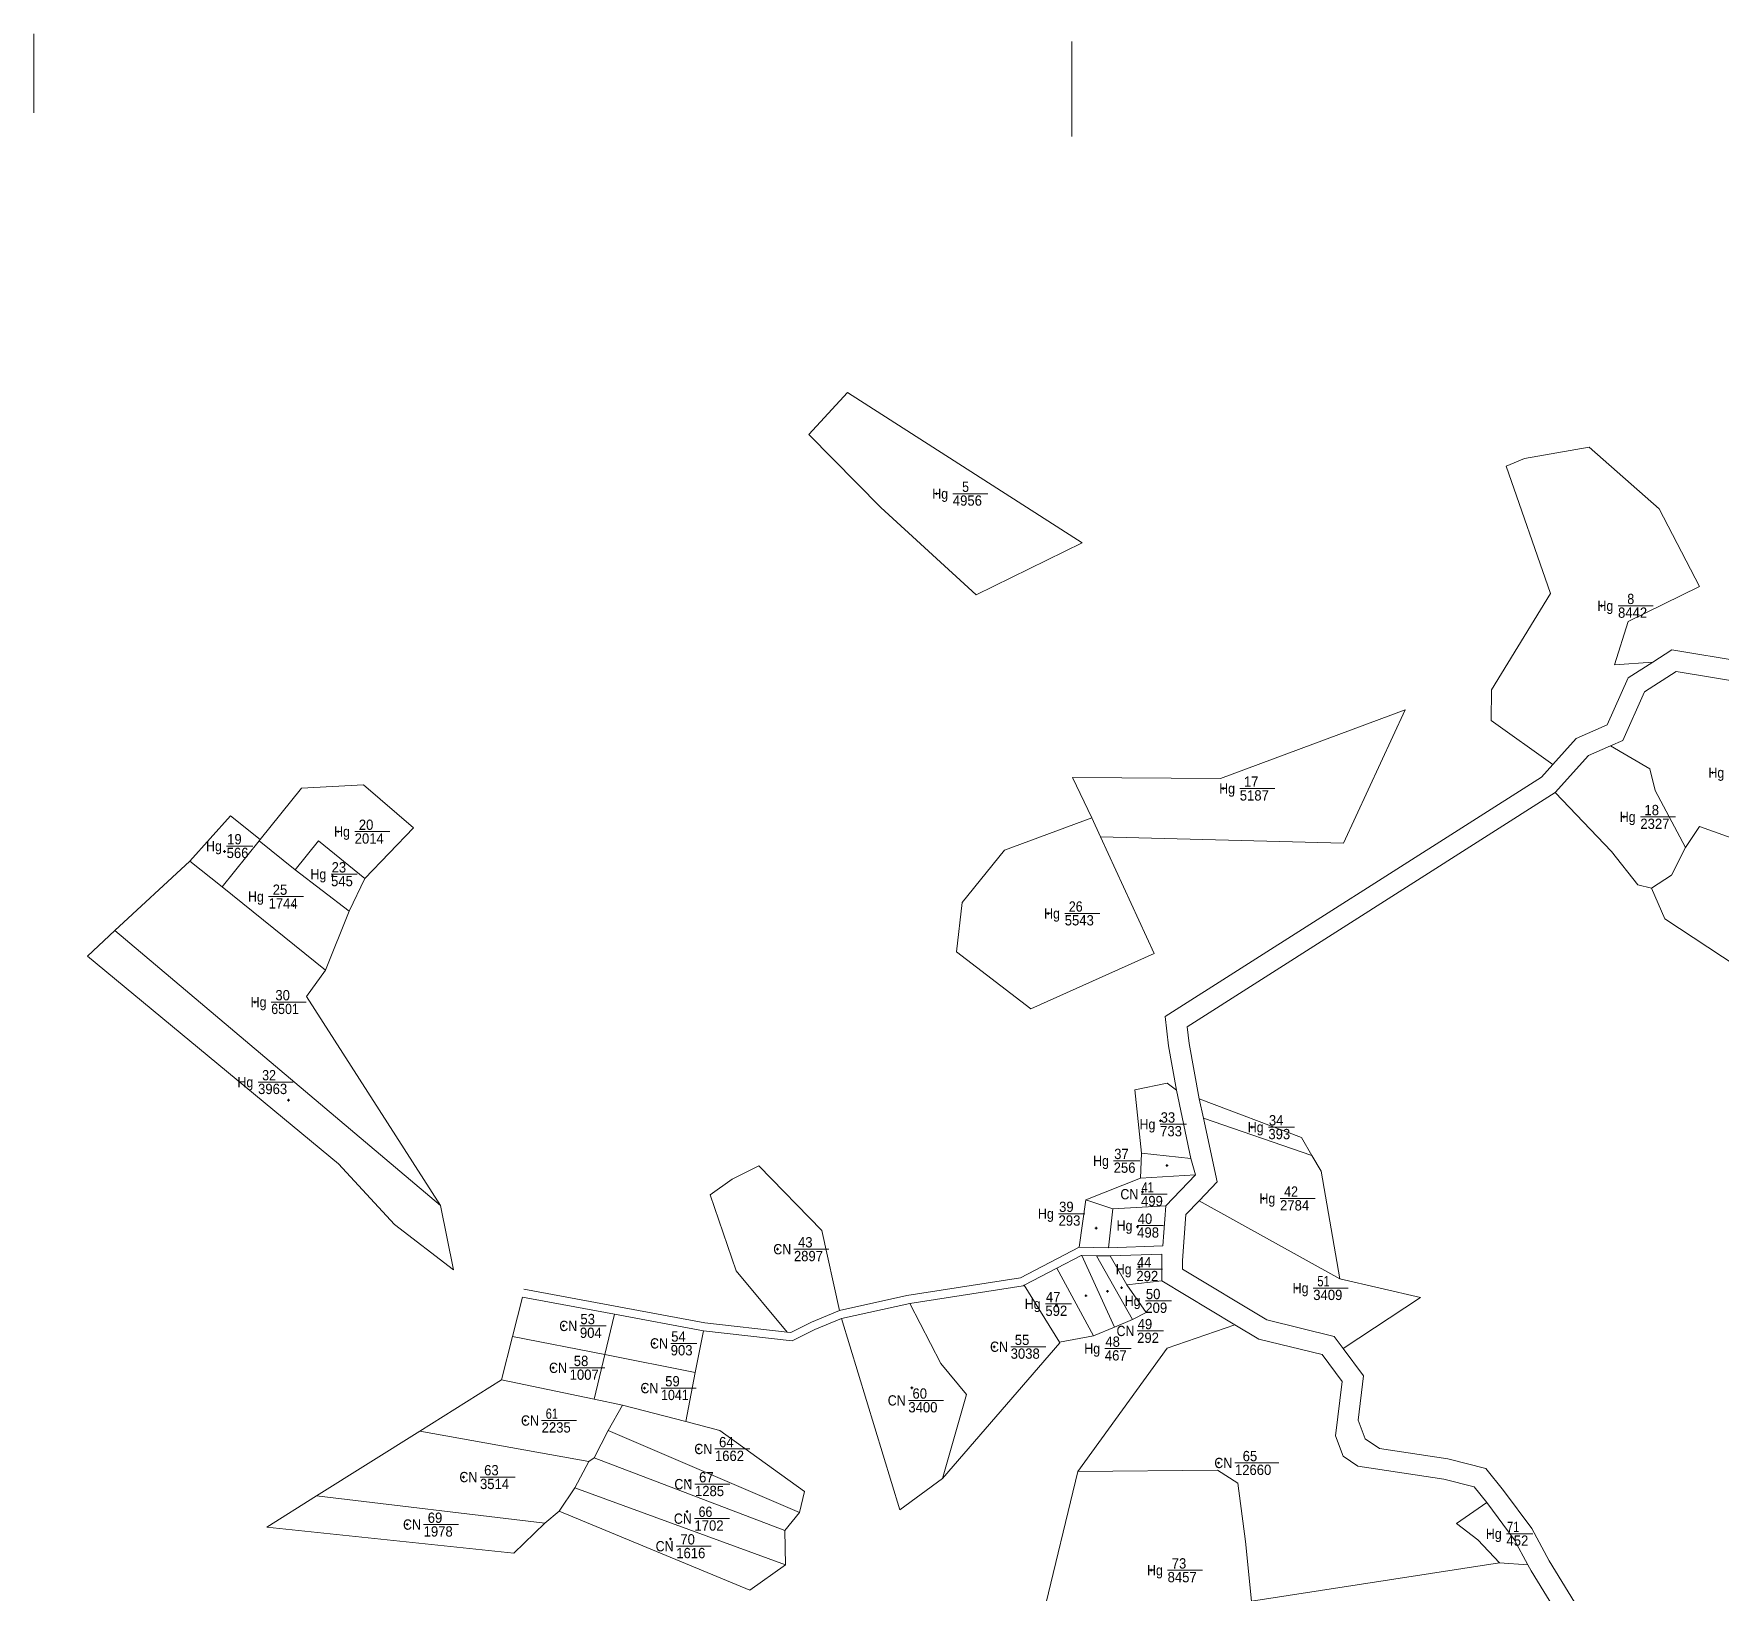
# Model space of a CAD drawing. Header units: metres. Extents: x 9729 to 11156, y 9423 to 10701.
# Drawn here: x 9729 to 10548, y 9944 to 10701 of the extents above; entities that cross this region are included whole.
import ezdxf

# ---------------------------------------------------------------- set-up
doc = ezdxf.new("R2010")
doc.units = ezdxf.units.M
doc.header["$LTSCALE"] = 2
for name, color, linetype, lineweight in [('22', 7, 'Continuous', 13), ('51', 7, 'Continuous', 13), ('62', 7, 'Continuous', 13)]:
    doc.layers.add(name, color=color, linetype=linetype, lineweight=lineweight)

msp = doc.modelspace()

# ---------------------------------------------------------------- hatches: boundary and pattern name
at = {"layer": '51'}
for points in [[(10167.045, 10477.78, 1), (10166.895, 10477.78, 1)], [(10490.045, 10423.33, 1), (10489.895, 10423.33, 1)], [(10543.925, 10342.29, 1), (10543.775, 10342.29, 1)], [(10306.365, 10334.58, 1), (10306.215, 10334.58, 1)], [(10500.875, 10320.79, 1), (10500.725, 10320.79, 1)], [(9876.605, 10313.64, 1), (9876.455, 10313.64, 1)], [(9821.435, 10304.01, 1), (9821.285, 10304.01, 1)], [(9873.885, 10292.09, 1), (9873.735, 10292.09, 1)], [(9854.955, 10277.73, 1), (9854.805, 10277.73, 1)], [(10221.375, 10273.92, 1), (10221.225, 10273.92, 1)], [(9836.085, 10230.87, 1), (9835.935, 10230.87, 1)], [(9852.475, 10183.25, 1), (9852.325, 10183.25, 1)], [(10275.865, 10173.25, 1), (10275.715, 10173.25, 1)], [(10320.255, 10170.1, 1), (10320.105, 10170.1, 1)], [(10279.025, 10151.43, 1), (10278.875, 10151.43, 1)], [(10267.175, 10138.72, 1), (10267.025, 10138.72, 1)], [(10325.935, 10135.48, 1), (10325.785, 10135.48, 1)], [(10244.675, 10121.09, 1), (10244.525, 10121.09, 1)], [(10264.735, 10121.71, 1), (10264.585, 10121.71, 1)], [(10089.865, 10110.85, 1), (10089.715, 10110.85, 1)], [(10265.505, 10102.32, 1), (10265.355, 10102.32, 1)], [(10250.105, 10090.39, 1), (10249.955, 10090.39, 1)], [(10257.005, 10092.15, 1), (10256.855, 10092.15, 1)], [(10342.045, 10091.97, 1), (10341.895, 10091.97, 1)], [(10225.415, 10083.68, 1), (10225.265, 10083.68, 1)], [(10239.685, 10088.27, 1), (10239.535, 10088.27, 1)], [(9985.955, 10073.58, 1), (9985.805, 10073.58, 1)], [(10030.045, 10065.09, 1), (10029.895, 10065.09, 1)], [(10195.125, 10063.46, 1), (10194.975, 10063.46, 1)], [(9980.985, 10053.23, 1), (9980.835, 10053.23, 1)], [(10025.365, 10043.38, 1), (10025.215, 10043.38, 1)], [(10155.085, 10043.53, 1), (10154.935, 10043.53, 1)], [(9967.365, 10027.62, 1), (9967.215, 10027.62, 1)], [(10051.525, 10013.81, 1), (10051.375, 10013.81, 1)], [(9937.455, 10000.16, 1), (9937.305, 10000.16, 1)], [(10304.025, 10007.02, 1), (10303.875, 10007.02, 1)], [(10047.085, 9998.49, 1), (10046.935, 9998.49, 1)], [(10045.975, 9983.48, 1), (10045.825, 9983.48, 1)], [(9910.075, 9977.09, 1), (9909.925, 9977.09, 1)], [(10037.985, 9970.1, 1), (10037.835, 9970.1, 1)], [(10435.875, 9972.63, 1), (10435.725, 9972.63, 1)], [(10271.325, 9954.91, 1), (10271.175, 9954.91, 1)]]:
    msp.add_hatch(color=256, dxfattribs=at).paths.add_polyline_path(points)

# ---------------------------------------------------------------- linework, layer by layer
at = {"layer": '22'}
for p, q in [((9728.68, 10701.17), (9728.68, 10662.73)), ((10232.74, 10697.33), (10232.74, 10651.19)), ((10246.65, 10311.19), (10242.48, 10320.27)), ((9855.65, 10295.08), (9838.14, 10309.17)), ((9804.54, 10299.32), (9768.03, 10265.65)), ((9855.65, 10295.08), (9881.91, 10275.09)), ((9870.39, 10246.31), (9820.11, 10286.78)), ((9881.91, 10275.09), (9889.52, 10290.92)), ((9870.39, 10246.31), (9881.91, 10275.09)), ((9768.03, 10265.65), (9926.2, 10132)), ((10266.57, 10157.54), (10290.61, 10154.97)), ((10239.59, 10134.89), (10236.26, 10111.83)), ((10252.69, 10130.44), (10250.49, 10111.55)), ((10252.69, 10130.44), (10278.38, 10131.87)), ((10294.56, 10134.38), (10362.85, 10096.44)), ((10236.26, 10111.83), (10250.49, 10111.55)), ((10237.67, 10107.81), (10253.42, 10072.97)), ((10244.78, 10107.66), (10237.67, 10107.81)), ((10244.78, 10107.66), (10262.28, 10076.65)), ((10251.38, 10107.59), (10244.78, 10107.66)), ((10209.53, 10093.31), (10225.53, 10101.69)), ((10225.53, 10101.69), (10243.21, 10068.73)), ((10209.53, 10093.31), (10226.69, 10065.68)), ((10311.97, 10074.15), (10276.5, 10095.46)), ((10154.02, 10084.53), (10120.89, 10077.21)), ((10006, 10059.64), (10010.63, 10079.23)), ((9961.19, 10068.49), (9955.87, 10047.44)), ((10006, 10059.64), (9961.19, 10068.49)), ((10006, 10059.64), (10049.91, 10050.97)), ((9916.15, 10022.5), (9955.87, 10047.44)), ((10014.49, 10035.13), (10000.88, 10037.99)), ((10007.58, 10022.77), (10014.49, 10035.13)), ((10014.49, 10035.13), (10045.27, 10027.13)), ((9866.02, 9991.02), (9916.15, 10022.5)), ((9998.23, 10007.8), (9916.15, 10022.5)), ((10235.67, 10002.94), (10218.96, 9933.9)), ((9976.92, 9977.84), (9866.02, 9991.02)), ((9991.39, 9994.91), (9983.86, 9983.62)), ((9983.86, 9983.62), (9976.92, 9977.84)), ((10319.93, 9939.89), (10440.33, 9958.51)), ((10454.2, 9957.48), (10440.33, 9958.51))]:
    msp.add_line(p, q, dxfattribs=at)
for points in [[(10564.79, 10629.91), (10567.07, 10606.24), (10592.28, 10563.54), (10598.96, 10539.69), (10593.37, 10518.59), (10570.56, 10494.95), (10560.79, 10478.19), (10560.68, 10443.13), (10572.21, 10441.9), (10632.42, 10451.11), (10642.21, 10428.3), (10617.8, 10404.42), (10611.08, 10401.36), (10576.61, 10403.79), (10559.23, 10396.13), (10524.11, 10401.98), (10514.82, 10396.01)], [(10514.82, 10396.01), (10496.24, 10394.72), (10502.83, 10415.63), (10537.54, 10432.7), (10517.93, 10470.38), (10483.98, 10500.34), (10452.61, 10494.94), (10443.59, 10491.13), (10465.12, 10429.32), (10436.51, 10382.48), (10436.34, 10367.63), (10466.28, 10346.32)], [(10514.82, 10396.01), (10502.86, 10388.33), (10492.68, 10365.53), (10477.58, 10358.92), (10466.28, 10346.32)], [(10560.52, 10385.78), (10526.26, 10391.47), (10510.77, 10381.52), (10500.23, 10357.9), (10494.36, 10355.33)], [(10242.48, 10320.27), (10233.1, 10339.91), (10304.86, 10339.42), (10394.6, 10372.82), (10364.73, 10308.11), (10246.65, 10311.19)], [(10494.36, 10355.33), (10483.56, 10350.61), (10467.48, 10332.69)], [(10494.36, 10355.33), (10513.4, 10344.16), (10515.94, 10333.6), (10530.78, 10305.94)], [(10283.54, 10188.01), (10279.72, 10209.63), (10278.09, 10223.93), (10460.75, 10340.16), (10466.28, 10346.32)], [(9889.52, 10290.92), (9913.1, 10315.48), (9888.87, 10336.36), (9858.67, 10334.68), (9838.61, 10309.76)], [(10294.65, 10183.81), (10289.65, 10210.76), (10288.72, 10218.86), (10467.48, 10332.69)], [(10467.48, 10332.69), (10494.8, 10303.99), (10507.54, 10287.76), (10514.2, 10286.26)], [(9804.54, 10299.32), (9824.17, 10321.25), (9838.61, 10309.76)], [(10242.48, 10320.27), (10199.98, 10304.7), (10179.44, 10279.23), (10176.78, 10255.19), (10212.91, 10227.59), (10272.74, 10254.39), (10246.65, 10311.19)], [(10530.78, 10305.94), (10537.57, 10316.11), (10601.9, 10293.12)], [(9838.61, 10309.76), (9838.14, 10309.17), (9820.11, 10286.78), (9804.54, 10299.32)], [(9889.52, 10290.92), (9866.93, 10309.1), (9855.65, 10295.08)], [(10530.78, 10305.94), (10523.87, 10292.48), (10514.2, 10286.26)], [(10514.2, 10286.26), (10520.67, 10271.22), (10625.6, 10202.22)], [(9926.2, 10132), (9932.49, 10100.86), (9903.85, 10122.86), (9876.74, 10152.24), (9754.76, 10253.19), (9768.03, 10265.65)], [(9926.2, 10132), (9861.13, 10233.54), (9870.39, 10246.31)], [(10283.54, 10188.01), (10279.05, 10191.54), (10263.31, 10188.19), (10266.57, 10157.54)], [(10283.54, 10188.01), (10290.61, 10154.97), (10292.82, 10147), (10278.38, 10131.87)], [(10294.65, 10183.81), (10296.64, 10174.53), (10349.32, 10156.39)], [(10349.32, 10156.39), (10344.26, 10165.03), (10294.65, 10183.81)], [(10296.64, 10174.53), (10303.29, 10143.48), (10294.56, 10134.38)], [(10266.57, 10157.54), (10266.06, 10145.33), (10292.82, 10147)], [(10362.85, 10096.44), (10353.84, 10148.67), (10349.32, 10156.39)], [(10119.88, 10081.08), (10111.39, 10119.98), (10080.77, 10151.34), (10067.83, 10144.91), (10057.21, 10137.22), (10069.78, 10100.38), (10094.53, 10070.58)], [(10266.06, 10145.33), (10239.59, 10134.89), (10252.69, 10130.44)], [(10250.49, 10111.55), (10276.99, 10112.46), (10278.38, 10131.87)], [(10294.56, 10134.38), (10288.1, 10127.64), (10286.5, 10105.32), (10286.5, 10101.11), (10327.37, 10076.56), (10360.14, 10068.47), (10364.5, 10062.62)], [(10236.26, 10111.83), (10207.82, 10096.94), (10152.61, 10088.36), (10119.88, 10081.08)], [(10225.53, 10101.69), (10237.23, 10107.82), (10237.67, 10107.81)], [(10251.38, 10107.59), (10276.5, 10108.45), (10276.5, 10095.46)], [(10251.38, 10107.59), (10259.4, 10093.49), (10276.5, 10095.46)], [(9966.73, 10091.45), (10054.58, 10075.13), (10094.53, 10070.58)], [(10154.02, 10084.53), (10209.11, 10093.09), (10209.53, 10093.31)], [(10259.4, 10093.49), (10268.8, 10080.09), (10262.28, 10076.65)], [(10364.5, 10062.62), (10402.09, 10087.41), (10362.85, 10096.44)], [(9961.19, 10068.49), (9966, 10087.52), (10010.63, 10079.23), (10053.85, 10071.2)], [(10094.53, 10070.58), (10096.27, 10070.38), (10106.3, 10075.44), (10119.88, 10081.08)], [(10170, 9999.51), (10181.59, 10040.26), (10169.21, 10055.25), (10154.02, 10084.53)], [(10053.85, 10071.2), (10097, 10066.26), (10107.98, 10071.81), (10120.89, 10077.21)], [(10120.89, 10077.21), (10149.18, 9984.32), (10170, 9999.51)], [(10226.69, 10065.68), (10243.21, 10068.73), (10253.42, 10072.97), (10262.28, 10076.65)], [(10311.97, 10074.15), (10279.11, 10062.72), (10235.67, 10002.94)], [(10434.29, 9987.79), (10428.13, 9995.46), (10413.35, 9999.18), (10371.54, 10005.47), (10364.52, 10010.26), (10360.72, 10020.16), (10363.96, 10046.62), (10354.28, 10059.62), (10323.51, 10067.22), (10311.97, 10074.15)], [(10053.85, 10071.2), (10049.91, 10050.97), (10045.27, 10027.13)], [(10226.69, 10065.68), (10226.85, 10065.42), (10170, 9999.51)], [(10006, 10059.64), (10000.88, 10037.99), (9955.87, 10047.44)], [(10364.5, 10062.62), (10374.37, 10049.37), (10371.73, 10027.77), (10375.21, 10018.71), (10382.13, 10014), (10415.26, 10009.01), (10433.84, 10004.33), (10442.39, 9993.67), (10456.06, 9975.26), (10464.48, 9959.47), (10476.82, 9939.45), (10485.33, 9934.5), (10506.08, 9923.46), (10512.01, 9909.25), (10509.75, 9901.87)], [(10045.27, 10027.13), (10061.84, 10022.82), (10103.02, 9993.2), (10100.58, 9983.02), (10093.47, 9974.23), (10093.79, 9957.51)], [(10100.58, 9983.02), (10007.58, 10022.77), (10000.86, 10009.46), (10093.47, 9974.23)], [(10000.86, 10009.46), (9998.23, 10007.8), (9991.39, 9994.91), (10093.79, 9957.51)], [(10235.67, 10002.94), (10303.45, 10003.55), (10313.39, 9997.25), (10317.1, 9968.91), (10319.93, 9939.89)], [(9976.92, 9977.84), (9961.87, 9963.18), (9841.81, 9975.82), (9866.02, 9991.02)], [(9983.86, 9983.62), (10076.45, 9945.3), (10093.79, 9957.51)], [(10440.33, 9958.51), (10429.93, 9969.69), (10419.6, 9977.58), (10434.29, 9987.79)], [(10454.2, 9957.48), (10447.57, 9969.91), (10434.29, 9987.79)], [(10469.42, 9932.4), (10455.73, 9954.6), (10454.2, 9957.48)]]:
    msp.add_lwpolyline(points, dxfattribs=at)
msp.add_lwpolyline([(10140.08, 10471.14), (10186.34, 10428.58), (10237.77, 10453.85), (10123.76, 10526.99), (10105.04, 10506.47)], close=True, dxfattribs=at)
at = {"layer": '51'}
for p, q in [((10166.66, 10477.78), (10166.34, 10477.78)), ((10166.97, 10478.41), (10166.97, 10478.09)), ((10166.97, 10477.47), (10166.97, 10477.16)), ((10167.59, 10477.78), (10167.28, 10477.78)), ((10489.66, 10423.33), (10489.34, 10423.33)), ((10489.97, 10423.96), (10489.97, 10423.64)), ((10489.97, 10423.02), (10489.97, 10422.7)), ((10490.6, 10423.33), (10490.28, 10423.33)), ((10306.29, 10335.2), (10306.29, 10334.89)), ((10543.54, 10342.29), (10543.22, 10342.29)), ((10543.85, 10342.92), (10543.85, 10342.6)), ((10543.85, 10341.98), (10543.85, 10341.67)), ((10544.48, 10342.29), (10544.16, 10342.29)), ((10305.98, 10334.58), (10305.67, 10334.58)), ((10306.29, 10334.27), (10306.29, 10333.96)), ((10306.92, 10334.58), (10306.6, 10334.58)), ((10500.49, 10320.79), (10500.18, 10320.79)), ((10500.8, 10321.42), (10500.8, 10321.1)), ((10500.8, 10320.48), (10500.8, 10320.17)), ((10501.42, 10320.79), (10501.11, 10320.79)), ((9876.22, 10313.64), (9875.91, 10313.64)), ((9876.53, 10314.26), (9876.53, 10313.95)), ((9876.53, 10313.33), (9876.53, 10313.02)), ((9877.16, 10313.64), (9876.84, 10313.64)), ((9821.05, 10304.01), (9820.74, 10304.01)), ((9821.36, 10304.64), (9821.36, 10304.32)), ((9821.36, 10303.7), (9821.36, 10303.38)), ((9821.98, 10304.01), (9821.67, 10304.01)), ((9873.5, 10292.09), (9873.18, 10292.09)), ((9873.81, 10292.72), (9873.81, 10292.4)), ((9873.81, 10291.78), (9873.81, 10291.46)), ((9874.44, 10292.09), (9874.12, 10292.09)), ((9854.57, 10277.73), (9854.25, 10277.73)), ((9854.88, 10278.36), (9854.88, 10278.04)), ((9855.5, 10277.73), (9855.19, 10277.73)), ((9854.88, 10277.42), (9854.88, 10277.1)), ((10220.99, 10273.92), (10220.67, 10273.92)), ((10221.3, 10274.54), (10221.3, 10274.23)), ((10221.3, 10273.61), (10221.3, 10273.3)), ((10221.92, 10273.92), (10221.61, 10273.92)), ((9835.7, 10230.87), (9835.38, 10230.87)), ((9836.01, 10231.5), (9836.01, 10231.18)), ((9836.01, 10230.56), (9836.01, 10230.25)), ((9836.64, 10230.87), (9836.32, 10230.87)), ((9852.09, 10183.25), (9851.78, 10183.25)), ((9852.4, 10183.88), (9852.4, 10183.56)), ((9852.4, 10182.94), (9852.4, 10182.62)), ((9853.02, 10183.25), (9852.71, 10183.25)), ((10275.48, 10173.25), (10275.17, 10173.25)), ((10275.79, 10173.88), (10275.79, 10173.56)), ((10275.79, 10172.94), (10275.79, 10172.62)), ((10276.42, 10173.25), (10276.1, 10173.25)), ((10319.87, 10170.1), (10319.56, 10170.1)), ((10320.18, 10170.72), (10320.18, 10170.41)), ((10320.18, 10169.79), (10320.18, 10169.48)), ((10320.8, 10170.1), (10320.49, 10170.1)), ((10278.64, 10151.43), (10278.33, 10151.43)), ((10278.95, 10152.06), (10278.95, 10151.74)), ((10278.95, 10151.12), (10278.95, 10150.8)), ((10279.58, 10151.43), (10279.26, 10151.43)), ((10266.79, 10138.72), (10266.48, 10138.72)), ((10267.1, 10139.34), (10267.1, 10139.03)), ((10267.1, 10138.41), (10267.1, 10138.09)), ((10267.72, 10138.72), (10267.41, 10138.72)), ((10325.55, 10135.48), (10325.24, 10135.48)), ((10325.86, 10136.1), (10325.86, 10135.79)), ((10325.86, 10135.17), (10325.86, 10134.86)), ((10326.48, 10135.48), (10326.17, 10135.48)), ((10264.66, 10122.33), (10264.66, 10122.02)), ((10244.29, 10121.09), (10243.98, 10121.09)), ((10244.6, 10121.72), (10244.6, 10121.4)), ((10244.6, 10120.78), (10244.6, 10120.46)), ((10245.22, 10121.09), (10244.91, 10121.09)), ((10264.35, 10121.71), (10264.04, 10121.71)), ((10264.66, 10121.4), (10264.66, 10121.08)), ((10265.28, 10121.71), (10264.97, 10121.71)), ((10089.48, 10110.85), (10089.17, 10110.85)), ((10089.79, 10111.48), (10089.79, 10111.16)), ((10089.79, 10110.54), (10089.79, 10110.22)), ((10090.42, 10110.85), (10090.1, 10110.85)), ((10265.12, 10102.32), (10264.8, 10102.32)), ((10265.43, 10102.94), (10265.43, 10102.63)), ((10265.43, 10102.01), (10265.43, 10101.7)), ((10266.06, 10102.32), (10265.74, 10102.32)), ((10249.72, 10090.39), (10249.41, 10090.39)), ((10250.03, 10091.02), (10250.03, 10090.7)), ((10250.03, 10090.08), (10250.03, 10089.76)), ((10250.66, 10090.39), (10250.34, 10090.39)), ((10256.62, 10092.15), (10256.3, 10092.15)), ((10256.93, 10092.78), (10256.93, 10092.46)), ((10256.93, 10091.84), (10256.93, 10091.52)), ((10257.56, 10092.15), (10257.24, 10092.15)), ((10341.66, 10091.97), (10341.34, 10091.97)), ((10341.97, 10092.59), (10341.97, 10092.28)), ((10341.97, 10091.66), (10341.97, 10091.34)), ((10342.59, 10091.97), (10342.28, 10091.97)), ((10225.03, 10083.68), (10224.72, 10083.68)), ((10225.34, 10084.3), (10225.34, 10083.99)), ((10225.34, 10083.37), (10225.34, 10083.06)), ((10225.96, 10083.68), (10225.65, 10083.68)), ((10239.3, 10088.27), (10238.98, 10088.27)), ((10239.61, 10088.9), (10239.61, 10088.58)), ((10239.61, 10087.96), (10239.61, 10087.64)), ((10240.24, 10088.27), (10239.92, 10088.27)), ((9985.57, 10073.58), (9985.25, 10073.58)), ((9985.88, 10074.2), (9985.88, 10073.89)), ((9985.88, 10073.27), (9985.88, 10072.96)), ((9986.5, 10073.58), (9986.19, 10073.58)), ((10029.66, 10065.09), (10029.34, 10065.09)), ((10029.97, 10065.72), (10029.97, 10065.4)), ((10029.97, 10064.78), (10029.97, 10064.46)), ((10030.59, 10065.09), (10030.28, 10065.09)), ((10194.74, 10063.46), (10194.42, 10063.46)), ((10195.05, 10064.08), (10195.05, 10063.77)), ((10195.05, 10063.15), (10195.05, 10062.83)), ((10195.67, 10063.46), (10195.36, 10063.46)), ((9980.6, 10053.23), (9980.28, 10053.23)), ((9980.91, 10053.86), (9980.91, 10053.54)), ((9980.91, 10052.92), (9980.91, 10052.6)), ((9981.54, 10053.23), (9981.22, 10053.23)), ((10024.98, 10043.38), (10024.67, 10043.38)), ((10025.29, 10044), (10025.29, 10043.69)), ((10025.29, 10043.07), (10025.29, 10042.75)), ((10025.92, 10043.38), (10025.6, 10043.38)), ((10154.7, 10043.53), (10154.38, 10043.53)), ((10155.01, 10044.16), (10155.01, 10043.84)), ((10155.01, 10043.22), (10155.01, 10042.91)), ((10155.64, 10043.53), (10155.32, 10043.53)), ((9966.98, 10027.62), (9966.67, 10027.62)), ((9967.29, 10028.25), (9967.29, 10027.93)), ((9967.29, 10027.31), (9967.29, 10027)), ((9967.92, 10027.62), (9967.6, 10027.62)), ((10051.14, 10013.81), (10050.83, 10013.81)), ((10051.45, 10014.44), (10051.45, 10014.12)), ((10051.45, 10013.5), (10051.45, 10013.18)), ((10052.08, 10013.81), (10051.76, 10013.81)), ((10303.95, 10007.64), (10303.95, 10007.33)), ((9937.07, 10000.16), (9936.75, 10000.16)), ((9937.38, 10000.78), (9937.38, 10000.47)), ((9937.38, 9999.85), (9937.38, 9999.54)), ((9938, 10000.16), (9937.69, 10000.16)), ((10047.01, 9999.12), (10047.01, 9998.8)), ((10303.64, 10007.02), (10303.33, 10007.02)), ((10303.95, 10006.71), (10303.95, 10006.4)), ((10304.58, 10007.02), (10304.26, 10007.02)), ((10046.7, 9998.49), (10046.38, 9998.49)), ((10047.01, 9998.18), (10047.01, 9997.86)), ((10047.64, 9998.49), (10047.32, 9998.49)), ((10045.59, 9983.48), (10045.28, 9983.48)), ((10045.9, 9984.1), (10045.9, 9983.79)), ((10045.9, 9983.17), (10045.9, 9982.86)), ((10046.52, 9983.48), (10046.21, 9983.48)), ((9909.69, 9977.09), (9909.38, 9977.09)), ((9910, 9977.72), (9910, 9977.4)), ((9910, 9976.78), (9910, 9976.46)), ((9910.62, 9977.09), (9910.31, 9977.09)), ((10037.6, 9970.1), (10037.28, 9970.1)), ((10037.91, 9970.72), (10037.91, 9970.41)), ((10037.91, 9969.79), (10037.91, 9969.48)), ((10038.54, 9970.1), (10038.22, 9970.1)), ((10435.49, 9972.63), (10435.17, 9972.63)), ((10435.8, 9973.25), (10435.8, 9972.94)), ((10435.8, 9972.32), (10435.8, 9972)), ((10436.42, 9972.63), (10436.11, 9972.63)), ((10270.94, 9954.91), (10270.62, 9954.91)), ((10271.25, 9955.54), (10271.25, 9955.22)), ((10271.25, 9954.6), (10271.25, 9954.28)), ((10271.88, 9954.91), (10271.56, 9954.91))]:
    msp.add_line(p, q, dxfattribs=at)
for points in [[(10166.97, 10478.09), (10166.66, 10477.78), (10166.97, 10477.47), (10167.28, 10477.78)], [(10489.97, 10423.64), (10489.66, 10423.33), (10489.97, 10423.02), (10490.28, 10423.33)], [(10306.29, 10334.89), (10305.98, 10334.58), (10306.29, 10334.27), (10306.6, 10334.58)], [(10543.85, 10342.6), (10543.54, 10342.29), (10543.85, 10341.98), (10544.16, 10342.29)], [(10500.8, 10321.1), (10500.49, 10320.79), (10500.8, 10320.48), (10501.11, 10320.79)], [(9876.53, 10313.95), (9876.22, 10313.64), (9876.53, 10313.33), (9876.84, 10313.64)], [(9821.36, 10304.32), (9821.05, 10304.01), (9821.36, 10303.7), (9821.67, 10304.01)], [(9873.81, 10292.4), (9873.5, 10292.09), (9873.81, 10291.78), (9874.12, 10292.09)], [(9854.88, 10278.04), (9854.57, 10277.73), (9854.88, 10277.42), (9855.19, 10277.73)], [(10221.3, 10274.23), (10220.99, 10273.92), (10221.3, 10273.61), (10221.61, 10273.92)], [(9836.01, 10231.18), (9835.7, 10230.87), (9836.01, 10230.56), (9836.32, 10230.87)], [(9852.4, 10183.56), (9852.09, 10183.25), (9852.4, 10182.94), (9852.71, 10183.25)], [(10275.79, 10173.56), (10275.48, 10173.25), (10275.79, 10172.94), (10276.1, 10173.25)], [(10320.18, 10170.41), (10319.87, 10170.1), (10320.18, 10169.79), (10320.49, 10170.1)], [(10278.95, 10151.74), (10278.64, 10151.43), (10278.95, 10151.12), (10279.26, 10151.43)], [(10267.1, 10139.03), (10266.79, 10138.72), (10267.1, 10138.41), (10267.41, 10138.72)], [(10325.86, 10135.79), (10325.55, 10135.48), (10325.86, 10135.17), (10326.17, 10135.48)], [(10264.66, 10122.02), (10264.35, 10121.71), (10264.66, 10121.4), (10264.97, 10121.71)], [(10244.6, 10121.4), (10244.29, 10121.09), (10244.6, 10120.78), (10244.91, 10121.09)], [(10089.79, 10111.16), (10089.48, 10110.85), (10089.79, 10110.54), (10090.1, 10110.85)], [(10265.43, 10102.63), (10265.12, 10102.32), (10265.43, 10102.01), (10265.74, 10102.32)], [(10250.03, 10090.7), (10249.72, 10090.39), (10250.03, 10090.08), (10250.34, 10090.39)], [(10256.93, 10092.46), (10256.62, 10092.15), (10256.93, 10091.84), (10257.24, 10092.15)], [(10341.97, 10092.28), (10341.66, 10091.97), (10341.97, 10091.66), (10342.28, 10091.97)], [(10225.34, 10083.99), (10225.03, 10083.68), (10225.34, 10083.37), (10225.65, 10083.68)], [(10239.61, 10088.58), (10239.3, 10088.27), (10239.61, 10087.96), (10239.92, 10088.27)], [(9985.88, 10073.89), (9985.57, 10073.58), (9985.88, 10073.27), (9986.19, 10073.58)], [(10029.97, 10065.4), (10029.66, 10065.09), (10029.97, 10064.78), (10030.28, 10065.09)], [(10195.05, 10063.77), (10194.74, 10063.46), (10195.05, 10063.15), (10195.36, 10063.46)], [(9980.91, 10053.54), (9980.6, 10053.23), (9980.91, 10052.92), (9981.22, 10053.23)], [(10025.29, 10043.69), (10024.98, 10043.38), (10025.29, 10043.07), (10025.6, 10043.38)], [(10155.01, 10043.84), (10154.7, 10043.53), (10155.01, 10043.22), (10155.32, 10043.53)], [(9967.29, 10027.93), (9966.98, 10027.62), (9967.29, 10027.31), (9967.6, 10027.62)], [(10051.45, 10014.12), (10051.14, 10013.81), (10051.45, 10013.5), (10051.76, 10013.81)], [(10303.95, 10007.33), (10303.64, 10007.02), (10303.95, 10006.71), (10304.26, 10007.02)], [(9937.38, 10000.47), (9937.07, 10000.16), (9937.38, 9999.85), (9937.69, 10000.16)], [(10047.01, 9998.8), (10046.7, 9998.49), (10047.01, 9998.18), (10047.32, 9998.49)], [(10045.9, 9983.79), (10045.59, 9983.48), (10045.9, 9983.17), (10046.21, 9983.48)], [(9910, 9977.4), (9909.69, 9977.09), (9910, 9976.78), (9910.31, 9977.09)], [(10037.91, 9970.41), (10037.6, 9970.1), (10037.91, 9969.79), (10038.22, 9970.1)], [(10435.8, 9972.94), (10435.49, 9972.63), (10435.8, 9972.32), (10436.11, 9972.63)], [(10271.25, 9955.22), (10270.94, 9954.91), (10271.25, 9954.6), (10271.56, 9954.91)]]:
    msp.add_lwpolyline(points, close=True, dxfattribs=at)
for centre in [(10166.97, 10477.78), (10489.97, 10423.33), (10543.85, 10342.29), (10306.29, 10334.58), (10500.8, 10320.79), (9876.53, 10313.64), (9821.36, 10304.01), (9873.81, 10292.09), (9854.88, 10277.73), (10221.3, 10273.92), (9836.01, 10230.87), (9852.4, 10183.25), (10275.79, 10173.25), (10320.18, 10170.1), (10278.95, 10151.43), (10267.1, 10138.72), (10325.86, 10135.48), (10244.6, 10121.09), (10264.66, 10121.71), (10089.79, 10110.85), (10265.43, 10102.32), (10250.03, 10090.39), (10256.93, 10092.15), (10341.97, 10091.97), (10225.34, 10083.68), (10239.61, 10088.27), (9985.88, 10073.58), (10029.97, 10065.09), (10195.05, 10063.46), (9980.91, 10053.23), (10025.29, 10043.38), (10155.01, 10043.53), (9967.29, 10027.62), (10051.45, 10013.81), (9937.38, 10000.16), (10303.95, 10007.02), (10047.01, 9998.49), (10045.9, 9983.48), (9910, 9977.09), (10037.91, 9970.1), (10435.8, 9972.63), (10271.25, 9954.91)]:
    msp.add_circle(centre, 0.075, dxfattribs=at)
at = {"layer": '62'}
for p, q in [((10174.97, 10477.78), (10191.97, 10477.78)), ((10497.97, 10423.33), (10514.97, 10423.33)), ((10314.29, 10334.58), (10331.29, 10334.58)), ((10508.8, 10320.79), (10525.8, 10320.79)), ((9884.53, 10313.64), (9901.53, 10313.64)), ((9822.35, 10306.64), (9835.1, 10306.64)), ((9873.05, 10292.97), (9885.8, 10292.97)), ((9842.72, 10282.11), (9859.72, 10282.11)), ((10229.3, 10273.92), (10246.3, 10273.92)), ((9844.01, 10230.87), (9861.01, 10230.87)), ((9837.61, 10192.01), (9854.61, 10192.01)), ((10275.61, 10171.5), (10288.36, 10171.5)), ((10328.18, 10170.1), (10340.93, 10170.1)), ((10253.06, 10153.77), (10265.81, 10153.77)), ((10266.34, 10137.55), (10279.09, 10137.55)), ((10333.86, 10135.48), (10350.86, 10135.48)), ((10226.31, 10128.09), (10239.06, 10128.09)), ((10264.48, 10122.29), (10277.23, 10122.29)), ((10097.79, 10110.85), (10114.79, 10110.85)), ((10264.08, 10101.15), (10276.83, 10101.15)), ((10349.97, 10091.97), (10366.97, 10091.97)), ((10219.91, 10084.26), (10232.66, 10084.26)), ((10268.44, 10085.73), (10281.19, 10085.73)), ((9993.88, 10073.58), (10006.63, 10073.58)), ((10037.97, 10065.09), (10050.72, 10065.09)), ((10264.46, 10071.14), (10277.21, 10071.14)), ((10203.05, 10063.46), (10220.05, 10063.46)), ((10248.78, 10062.6), (10261.53, 10062.6)), ((9988.91, 10053.23), (10005.91, 10053.23)), ((10033.29, 10043.38), (10050.29, 10043.38)), ((10153.37, 10037.4), (10170.37, 10037.4)), ((9975.29, 10027.62), (9992.29, 10027.62)), ((10059.45, 10013.81), (10076.45, 10013.81)), ((9945.38, 10000.16), (9962.38, 10000.16)), ((10311.95, 10007.02), (10333.2, 10007.02)), ((10049.76, 9996.74), (10066.76, 9996.74)), ((9918, 9977.09), (9935, 9977.09)), ((10049.51, 9979.98), (10066.51, 9979.98)), ((10040.66, 9966.59), (10057.66, 9966.59)), ((10443.8, 9972.63), (10456.55, 9972.63)), ((10279.25, 9954.91), (10296.25, 9954.91))]:
    msp.add_line(p, q, dxfattribs=at)

# ---------------------------------------------------------------- texts
for s, width, p in [('5', 0.9, (10179.47, 10478.62)), ('Hg', 0.9, (10164.97, 10475.28)), ('4956', 0.95, (10174.97, 10471.95)), ('Hg', 0.9, (10487.97, 10420.83)), ('8', 0.9, (10502.47, 10424.17)), ('8442', 0.95, (10497.97, 10417.5)), ('Hg', 0.9, (10541.85, 10339.79)), ('Hg', 0.9, (10304.29, 10332.08)), ('17', 0.95, (10316.29, 10335.42)), ('5187', 0.95, (10314.29, 10328.75)), ('18', 0.95, (10510.8, 10321.63)), ('20', 0.95, (9886.53, 10314.48)), ('Hg', 0.9, (10498.8, 10318.29)), ('2327', 0.95, (10508.8, 10314.96)), ('19', 0.95, (9822.6, 10307.48)), ('Hg', 0.9, (9874.53, 10311.14)), ('2014', 0.95, (9884.53, 10307.81)), ('Hg', 0.9, (9812.35, 10304.14)), ('566', 0.95, (9822.35, 10300.81)), ('Hg', 0.9, (9863.05, 10290.47)), ('23', 0.95, (9873.3, 10293.81)), ('25', 0.95, (9844.72, 10282.95)), ('545', 0.95, (9873.05, 10287.14)), ('Hg', 0.9, (9832.72, 10279.61)), ('1744', 0.95, (9842.72, 10276.28)), ('26', 0.9, (10231.3, 10274.76)), ('Hg', 0.9, (10219.3, 10271.42)), ('5543', 0.95, (10229.3, 10268.09)), ('30', 0.95, (9846.01, 10231.71)), ('Hg', 0.9, (9834.01, 10228.37)), ('6501', 0.9, (9844.01, 10225.04)), ('32', 0.9, (9839.61, 10192.85)), ('Hg', 0.9, (9827.61, 10189.51)), ('3963', 0.95, (9837.61, 10186.18)), ('Hg', 0.9, (10265.61, 10169)), ('33', 0.95, (10275.86, 10172.34)), ('Hg', 0.9, (10318.18, 10167.6)), ('34', 0.95, (10328.43, 10170.94)), ('733', 0.95, (10275.61, 10165.67)), ('393', 0.95, (10328.18, 10164.27)), ('Hg', 0.9, (10243.06, 10151.27)), ('37', 0.95, (10253.31, 10154.61)), ('256', 0.95, (10253.06, 10147.94)), ('CN', 0.9, (10256.34, 10135.05)), ('41', 0.8, (10266.59, 10138.39)), ('42', 0.9, (10335.86, 10136.32)), ('Hg', 0.9, (10216.31, 10125.59)), ('39', 0.95, (10226.56, 10128.93)), ('499', 0.95, (10266.34, 10131.72)), ('Hg', 0.9, (10323.86, 10132.98)), ('2784', 0.95, (10333.86, 10129.65)), ('293', 0.95, (10226.31, 10122.26)), ('Hg', 0.9, (10254.48, 10119.79)), ('40', 0.95, (10264.73, 10123.13)), ('43', 0.95, (10099.79, 10111.69)), ('498', 0.95, (10264.48, 10116.46)), ('CN', 0.9, (10087.79, 10108.35)), ('2897', 0.95, (10097.79, 10105.02)), ('44', 0.95, (10264.33, 10101.99)), ('Hg', 0.9, (10254.08, 10098.65)), ('292', 0.95, (10264.08, 10095.32)), ('51', 0.8, (10351.97, 10092.81)), ('47', 0.95, (10220.16, 10085.1)), ('50', 0.95, (10268.69, 10086.57)), ('Hg', 0.9, (10339.97, 10089.47)), ('3409', 0.95, (10349.97, 10086.14)), ('Hg', 0.9, (10209.91, 10081.76)), ('592', 0.95, (10219.91, 10078.43)), ('Hg', 0.9, (10258.44, 10083.23)), ('209', 0.95, (10268.44, 10079.9)), ('CN', 0.9, (9983.88, 10071.08)), ('904', 0.95, (9993.88, 10067.75)), ('53', 0.95, (9994.13, 10074.42)), ('CN', 0.9, (10254.46, 10068.64)), ('49', 0.95, (10264.71, 10071.98)), ('CN', 0.9, (10027.97, 10062.59)), ('54', 0.95, (10038.22, 10065.93)), ('CN', 0.9, (10193.05, 10060.96)), ('55', 0.95, (10205.05, 10064.3)), ('Hg', 0.9, (10238.78, 10060.1)), ('48', 0.95, (10249.03, 10063.44)), ('292', 0.95, (10264.46, 10065.31)), ('58', 0.95, (9990.91, 10054.07)), ('903', 0.95, (10037.97, 10059.26)), ('3038', 0.95, (10203.05, 10057.63)), ('467', 0.95, (10248.78, 10056.77)), ('CN', 0.9, (9978.91, 10050.73)), ('1007', 0.95, (9988.91, 10047.4)), ('59', 0.95, (10035.29, 10044.22)), ('CN', 0.9, (10023.29, 10040.88)), ('1041', 0.9, (10033.29, 10037.55)), ('60', 0.95, (10155.37, 10038.24)), ('61', 0.8, (9977.29, 10028.46)), ('CN', 0.9, (10143.37, 10034.9)), ('3400', 0.95, (10153.37, 10031.57)), ('CN', 0.9, (9965.29, 10025.12)), ('2235', 0.95, (9975.29, 10021.79)), ('CN', 0.9, (10049.45, 10011.31)), ('64', 0.95, (10061.45, 10014.65)), ('1662', 0.95, (10059.45, 10007.98)), ('CN', 0.9, (10301.95, 10004.52)), ('65', 0.95, (10315.7, 10007.86)), ('CN', 0.9, (9935.38, 9997.66)), ('3514', 0.95, (9945.38, 9994.33)), ('63', 0.95, (9947.38, 10001)), ('CN', 0.9, (10039.76, 9994.24)), ('67', 0.95, (10051.76, 9997.58)), ('12660', 0.95, (10311.95, 10001.19)), ('1285', 0.95, (10049.76, 9990.91)), ('69', 0.95, (9920, 9977.93)), ('66', 0.9, (10051.51, 9980.82)), ('CN', 0.9, (9908, 9974.59)), ('1978', 0.95, (9918, 9971.26)), ('CN', 0.9, (10039.51, 9977.48)), ('1702', 0.95, (10049.51, 9974.15)), ('Hg', 0.9, (10433.8, 9970.13)), ('71', 0.8, (10444.05, 9973.47)), ('CN', 0.9, (10030.66, 9964.09)), ('70', 0.95, (10042.66, 9967.43)), ('452', 0.95, (10443.8, 9966.8)), ('1616', 0.95, (10040.66, 9960.76)), ('73', 0.95, (10281.25, 9955.75)), ('Hg', 0.9, (10269.25, 9952.41)), ('8457', 0.95, (10279.25, 9949.08))]:
    msp.add_text(s, height=5, dxfattribs=dict(at, width=width)).set_placement(p)

doc.saveas('drawing.dxf')
